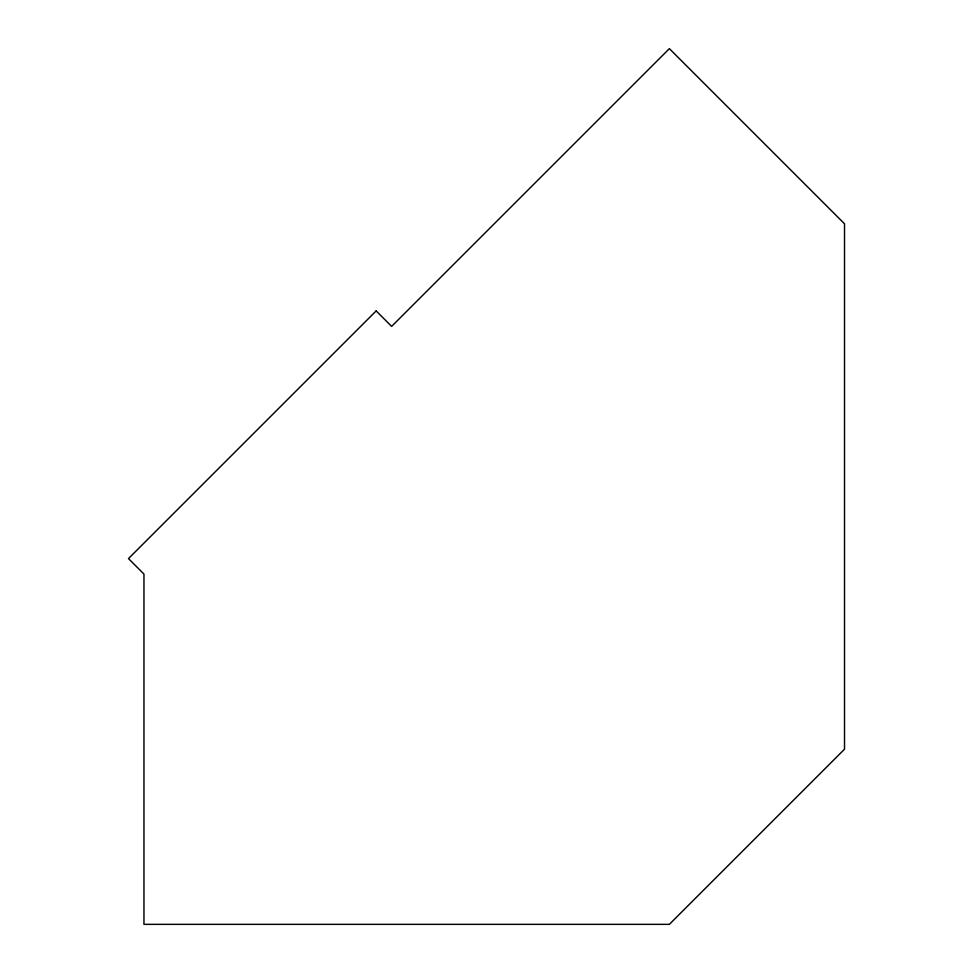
<?xml version="1.0" encoding="UTF-8"?>
<svg xmlns="http://www.w3.org/2000/svg" width="973" height="973" viewBox="0 0 973 973"><rect width="100%" height="100%" fill="white"/><g stroke="black" fill="none" stroke-linecap="round" stroke-linejoin="round"><path stroke-width="1.46" d="M376.162 310.91L128.485 558.587L143.955 574.07L143.955 924.35L669.375 924.35L844.515 749.21L844.515 223.79L669.375 48.65L391.645 326.381L376.162 310.91"/></g></svg>
